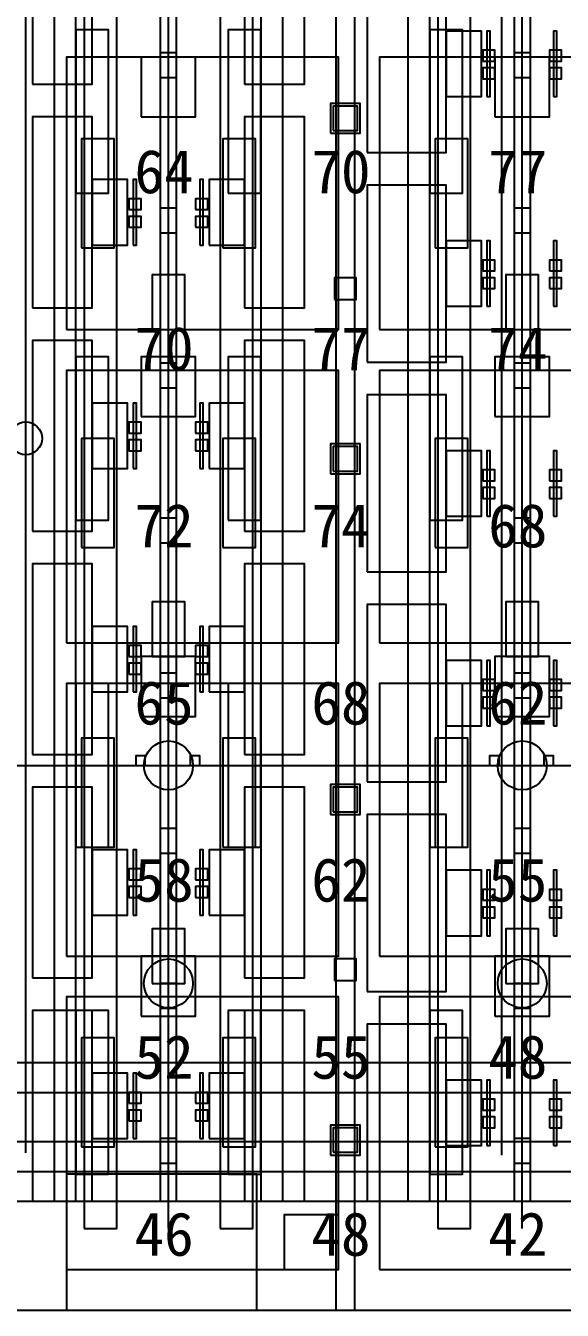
# Model space of a CAD drawing. Header units: metres. Extents: x -1640 to 1560, y -268 to 2338.
# Drawn here: x -10.5 to 9.22, y 1569 to 1616.15 of the extents above; entities that cross this region are included whole.
import ezdxf

# ---------------------------------------------------------------- set-up
doc = ezdxf.new("R2010")
doc.units = ezdxf.units.M
for name, color, linetype in [('1F_EHS_GAS_DETECTOR', 6, 'Continuous'), ('1F_PUMP', 2, 'Continuous'), ('1F_SCR', 3, 'Continuous'), ('1F_STRUCT_COLUMN', 8, 'Continuous'), ('1F_ZONE', 3, 'Continuous'), ('2F_CSF_LATERAL_RACK_CONCEPT', 9, 'Continuous'), ('2F_EHS_GAS_DETECTOR', 6, 'Continuous'), ('2F_RFG', 5, 'Continuous'), ('2F_STRUCT_COLUMN', 8, 'Continuous'), ('2F_VMB', 6, 'Continuous'), ('2F_ZONE', 3, 'Continuous'), ('3F_CLEANROOM_OVERHEAD_PIPE_DUCT_CONCEPT', 9, 'Continuous'), ('3F_CVD', 3, 'Continuous'), ('3F_DIFF', 4, 'Continuous'), ('3F_EHS_EGRESS_DIST_M', 2, 'Continuous'), ('3F_FOUP', 5, 'Continuous'), ('3F_OHT', 9, 'Continuous'), ('3F_OHTV', 1, 'Continuous'), ('3F_STRUCT_COLUMN', 8, 'Continuous'), ('3F_TBAR', 6, 'Continuous'), ('3F_ZONE', 3, 'Continuous'), ('4F_FFU', 1, 'Continuous'), ('4F_STRUCT_PLENUM_TRUSS_CONCEPT', 9, 'Continuous'), ('4F_ZONE', 3, 'Continuous'), ('5F_EHS_GAS_DETECTOR', 6, 'Continuous'), ('5F_PUMP', 2, 'Continuous'), ('5F_SCR', 3, 'Continuous'), ('5F_STRUCT_COLUMN', 8, 'Continuous'), ('5F_ZONE', 3, 'Continuous'), ('6F_CSF_LATERAL_RACK_CONCEPT', 9, 'Continuous'), ('6F_EHS_GAS_DETECTOR', 6, 'Continuous'), ('6F_RFG', 5, 'Continuous'), ('6F_STRUCT_COLUMN', 8, 'Continuous'), ('6F_VMB', 6, 'Continuous'), ('6F_ZONE', 3, 'Continuous'), ('7F_CLEANROOM_OVERHEAD_PIPE_DUCT_CONCEPT', 9, 'Continuous'), ('7F_CVD', 3, 'Continuous'), ('7F_DIFF', 4, 'Continuous'), ('7F_EHS_EGRESS_DIST_M', 2, 'Continuous'), ('7F_FOUP', 5, 'Continuous'), ('7F_OHT', 9, 'Continuous'), ('7F_OHTV', 1, 'Continuous'), ('7F_STRUCT_COLUMN', 8, 'Continuous'), ('7F_TBAR', 6, 'Continuous'), ('7F_ZONE', 3, 'Continuous'), ('8F_FFU', 1, 'Continuous'), ('8F_STRUCT_PLENUM_TRUSS_CONCEPT', 9, 'Continuous'), ('8F_ZONE', 3, 'Continuous'), ('EHS_GAS_SUPPLY', 3, 'Continuous'), ('EHS_PROCESS_EXHAUST', 1, 'Continuous'), ('EHS_TREATED_EXHAUST', 30, 'Continuous'), ('RF_RSC', 4, 'Continuous'), ('RF_STACK', 2, 'Continuous'), ('UTIL_ELEC.LV_CONCEPT', 2, 'Continuous'), ('UTIL_GAS.SPEC_CONCEPT', 3, 'Continuous'), ('UTIL_PCW.R_CONCEPT', 1, 'Continuous'), ('UTIL_PCW.R_RISER', 1, 'Continuous'), ('UTIL_UPW.R_CONCEPT', 2, 'Continuous'), ('UTIL_UPW.S_CONCEPT', 1, 'Continuous'), ('UTIL_WW.AA_CONCEPT', 3, 'Continuous'), ('UTIL_WW.F_CONCEPT', 2, 'Continuous'), ('UTIL_WW.ORG_CONCEPT', 4, 'Continuous')]:
    doc.layers.add(name, color=color, linetype=linetype)

msp = doc.modelspace()

# ---------------------------------------------------------------- linework, layer by layer
at = {"layer": '1F_EHS_GAS_DETECTOR'}
for centre in [(-5.25, 1581), (7.75, 1581)]:
    msp.add_circle(centre, 0.9, dxfattribs=at)
at = {"layer": '1F_PUMP'}
for points in [[(-8.45, 1608), (-7.25, 1608), (-7.25, 1612), (-8.45, 1612)], [(-3.25, 1608), (-2.05, 1608), (-2.05, 1612), (-3.25, 1612)], [(4.55, 1608), (5.75, 1608), (5.75, 1612), (4.55, 1612)], [(-8.45, 1597), (-7.25, 1597), (-7.25, 1601), (-8.45, 1601)], [(-3.25, 1597), (-2.05, 1597), (-2.05, 1601), (-3.25, 1601)], [(4.55, 1597), (5.75, 1597), (5.75, 1601), (4.55, 1601)], [(-8.45, 1586), (-7.25, 1586), (-7.25, 1590), (-8.45, 1590)], [(-3.25, 1586), (-2.05, 1586), (-2.05, 1590), (-3.25, 1590)], [(4.55, 1586), (5.75, 1586), (5.75, 1590), (4.55, 1590)], [(-8.45, 1575), (-7.25, 1575), (-7.25, 1579), (-8.45, 1579)], [(-3.25, 1575), (-2.05, 1575), (-2.05, 1579), (-3.25, 1579)], [(4.55, 1575), (5.75, 1575), (5.75, 1579), (4.55, 1579)]]:
    msp.add_lwpolyline(points, close=True, dxfattribs=at)
at = {"layer": '1F_SCR'}
for points in [[(-6.25, 1612.8), (-4.25, 1612.8), (-4.25, 1615), (-6.25, 1615)], [(6.75, 1612.8), (8.75, 1612.8), (8.75, 1615), (6.75, 1615)], [(-6.25, 1601.8), (-4.25, 1601.8), (-4.25, 1604), (-6.25, 1604)], [(6.75, 1601.8), (8.75, 1601.8), (8.75, 1604), (6.75, 1604)], [(-6.25, 1590.8), (-4.25, 1590.8), (-4.25, 1593), (-6.25, 1593)], [(6.75, 1590.8), (8.75, 1590.8), (8.75, 1593), (6.75, 1593)], [(-6.25, 1579.8), (-4.25, 1579.8), (-4.25, 1582), (-6.25, 1582)], [(6.75, 1579.8), (8.75, 1579.8), (8.75, 1582), (6.75, 1582)]]:
    msp.add_lwpolyline(points, close=True, dxfattribs=at)
at = {"layer": '1F_STRUCT_COLUMN'}
for points in [[(0.7, 1612.2), (1.8, 1612.2), (1.8, 1613.3), (0.7, 1613.3)], [(0.7, 1599.7), (1.8, 1599.7), (1.8, 1600.8), (0.7, 1600.8)], [(0.7, 1587.2), (1.8, 1587.2), (1.8, 1588.3), (0.7, 1588.3)], [(0.7, 1574.7), (1.8, 1574.7), (1.8, 1575.8), (0.7, 1575.8)]]:
    msp.add_lwpolyline(points, close=True, dxfattribs=at)
at = {"layer": '1F_ZONE'}
msp.add_lwpolyline([(-33.5, 1569), (192, 1569), (192, 1723), (-33.5, 1723)], close=True, dxfattribs=at)
at = {"layer": '2F_CSF_LATERAL_RACK_CONCEPT'}
for points in [[(-9.45, 1573), (-8.65, 1573), (-8.65, 1719), (-9.45, 1719)], [(-1.85, 1573), (-1.05, 1573), (-1.05, 1719), (-1.85, 1719)], [(3.55, 1573), (4.35, 1573), (4.35, 1719), (3.55, 1719)]]:
    msp.add_lwpolyline(points, close=True, dxfattribs=at)
at = {"layer": '2F_EHS_GAS_DETECTOR'}
for centre in [(-5.25, 1589), (7.75, 1589)]:
    msp.add_circle(centre, 0.9, dxfattribs=at)
at = {"layer": '2F_RFG'}
for points in [[(-8.65, 1610), (-7.45, 1610), (-7.45, 1616), (-8.65, 1616)], [(-3.05, 1610), (-1.85, 1610), (-1.85, 1616), (-3.05, 1616)], [(4.35, 1610), (5.55, 1610), (5.55, 1616), (4.35, 1616)], [(-8.65, 1598), (-7.45, 1598), (-7.45, 1604), (-8.65, 1604)], [(-3.05, 1598), (-1.85, 1598), (-1.85, 1604), (-3.05, 1604)], [(4.35, 1598), (5.55, 1598), (5.55, 1604), (4.35, 1604)], [(-8.65, 1586), (-7.45, 1586), (-7.45, 1592), (-8.65, 1592)], [(-3.05, 1586), (-1.85, 1586), (-1.85, 1592), (-3.05, 1592)], [(4.35, 1586), (5.55, 1586), (5.55, 1592), (4.35, 1592)], [(-8.65, 1574), (-7.45, 1574), (-7.45, 1580), (-8.65, 1580)], [(-3.05, 1574), (-1.85, 1574), (-1.85, 1580), (-3.05, 1580)], [(4.35, 1574), (5.55, 1574), (5.55, 1580), (4.35, 1580)]]:
    msp.add_lwpolyline(points, close=True, dxfattribs=at)
at = {"layer": '2F_STRUCT_COLUMN'}
for points in [[(0.8, 1612.3), (1.7, 1612.3), (1.7, 1613.2), (0.8, 1613.2)], [(0.8, 1599.8), (1.7, 1599.8), (1.7, 1600.7), (0.8, 1600.7)], [(0.8, 1587.3), (1.7, 1587.3), (1.7, 1588.2), (0.8, 1588.2)], [(0.8, 1574.8), (1.7, 1574.8), (1.7, 1575.7), (0.8, 1575.7)]]:
    msp.add_lwpolyline(points, close=True, dxfattribs=at)
at = {"layer": '2F_VMB'}
for points in [[(-5.85, 1605), (-4.65, 1605), (-4.65, 1607), (-5.85, 1607)], [(7.15, 1605), (8.35, 1605), (8.35, 1607), (7.15, 1607)], [(-5.85, 1593), (-4.65, 1593), (-4.65, 1595), (-5.85, 1595)], [(7.15, 1593), (8.35, 1593), (8.35, 1595), (7.15, 1595)], [(-5.85, 1581), (-4.65, 1581), (-4.65, 1583), (-5.85, 1583)], [(7.15, 1581), (8.35, 1581), (8.35, 1583), (7.15, 1583)]]:
    msp.add_lwpolyline(points, close=True, dxfattribs=at)
at = {"layer": '2F_ZONE'}
msp.add_lwpolyline([(-33.5, 1569), (192, 1569), (192, 1723), (-33.5, 1723)], close=True, dxfattribs=at)
at = {"layer": '3F_CLEANROOM_OVERHEAD_PIPE_DUCT_CONCEPT'}
for points in [[(-8.35, 1572), (-7.15, 1572), (-7.15, 1720), (-8.35, 1720)], [(-3.35, 1572), (-2.15, 1572), (-2.15, 1720), (-3.35, 1720)], [(4.65, 1572), (5.85, 1572), (5.85, 1720), (4.65, 1720)]]:
    msp.add_lwpolyline(points, close=True, dxfattribs=at)
at = {"layer": '3F_CVD'}
for points in [[(2.05, 1611.5), (4.95, 1611.5), (4.95, 1618), (2.05, 1618)], [(4.95, 1613.55), (6.25, 1613.55), (6.25, 1615.95), (4.95, 1615.95)], [(2.05, 1603.8), (4.95, 1603.8), (4.95, 1610.3), (2.05, 1610.3)], [(4.95, 1605.85), (6.25, 1605.85), (6.25, 1608.25), (4.95, 1608.25)], [(2.05, 1596.1), (4.95, 1596.1), (4.95, 1602.6), (2.05, 1602.6)], [(4.95, 1598.15), (6.25, 1598.15), (6.25, 1600.55), (4.95, 1600.55)], [(2.05, 1588.4), (4.95, 1588.4), (4.95, 1594.9), (2.05, 1594.9)], [(4.95, 1590.45), (6.25, 1590.45), (6.25, 1592.85), (4.95, 1592.85)], [(2.05, 1580.7), (4.95, 1580.7), (4.95, 1587.2), (2.05, 1587.2)], [(4.95, 1582.75), (6.25, 1582.75), (6.25, 1585.15), (4.95, 1585.15)], [(2.05, 1573), (4.95, 1573), (4.95, 1579.5), (2.05, 1579.5)], [(4.95, 1575.05), (6.25, 1575.05), (6.25, 1577.45), (4.95, 1577.45)]]:
    msp.add_lwpolyline(points, close=True, dxfattribs=at)
at = {"layer": '3F_DIFF'}
for points in [[(-10.25, 1614), (-8.05, 1614), (-8.05, 1621), (-10.25, 1621)], [(-2.45, 1614), (-0.25, 1614), (-0.25, 1621), (-2.45, 1621)], [(-10.25, 1605.8), (-8.05, 1605.8), (-8.05, 1612.8), (-10.25, 1612.8)], [(-2.45, 1605.8), (-0.25, 1605.8), (-0.25, 1612.8), (-2.45, 1612.8)], [(-8.05, 1608.1), (-6.75, 1608.1), (-6.75, 1610.5), (-8.05, 1610.5)], [(-3.75, 1608.1), (-2.45, 1608.1), (-2.45, 1610.5), (-3.75, 1610.5)], [(-10.25, 1597.6), (-8.05, 1597.6), (-8.05, 1604.6), (-10.25, 1604.6)], [(-2.45, 1597.6), (-0.25, 1597.6), (-0.25, 1604.6), (-2.45, 1604.6)], [(-8.05, 1599.9), (-6.75, 1599.9), (-6.75, 1602.3), (-8.05, 1602.3)], [(-3.75, 1599.9), (-2.45, 1599.9), (-2.45, 1602.3), (-3.75, 1602.3)], [(-10.25, 1589.4), (-8.05, 1589.4), (-8.05, 1596.4), (-10.25, 1596.4)], [(-2.45, 1589.4), (-0.25, 1589.4), (-0.25, 1596.4), (-2.45, 1596.4)], [(-8.05, 1591.7), (-6.75, 1591.7), (-6.75, 1594.1), (-8.05, 1594.1)], [(-3.75, 1591.7), (-2.45, 1591.7), (-2.45, 1594.1), (-3.75, 1594.1)], [(-10.25, 1581.2), (-8.05, 1581.2), (-8.05, 1588.2), (-10.25, 1588.2)], [(-2.45, 1581.2), (-0.25, 1581.2), (-0.25, 1588.2), (-2.45, 1588.2)], [(-8.05, 1583.5), (-6.75, 1583.5), (-6.75, 1585.9), (-8.05, 1585.9)], [(-3.75, 1583.5), (-2.45, 1583.5), (-2.45, 1585.9), (-3.75, 1585.9)], [(-10.25, 1573), (-8.05, 1573), (-8.05, 1580), (-10.25, 1580)], [(-2.45, 1573), (-0.25, 1573), (-0.25, 1580), (-2.45, 1580)], [(-8.05, 1575.3), (-6.75, 1575.3), (-6.75, 1577.7), (-8.05, 1577.7)], [(-3.75, 1575.3), (-2.45, 1575.3), (-2.45, 1577.7), (-3.75, 1577.7)]]:
    msp.add_lwpolyline(points, close=True, dxfattribs=at)
at = {"layer": '3F_FOUP'}
for points in [[(6.3, 1614.85), (6.75, 1614.85), (6.75, 1615.25), (6.3, 1615.25)], [(8.75, 1614.85), (9.2, 1614.85), (9.2, 1615.25), (8.75, 1615.25)], [(6.3, 1614.2), (6.75, 1614.2), (6.75, 1614.6), (6.3, 1614.6)], [(8.75, 1614.2), (9.2, 1614.2), (9.2, 1614.6), (8.75, 1614.6)], [(-6.7, 1609.4), (-6.25, 1609.4), (-6.25, 1609.8), (-6.7, 1609.8)], [(-4.25, 1609.4), (-3.8, 1609.4), (-3.8, 1609.8), (-4.25, 1609.8)], [(-6.7, 1608.75), (-6.25, 1608.75), (-6.25, 1609.15), (-6.7, 1609.15)], [(-4.25, 1608.75), (-3.8, 1608.75), (-3.8, 1609.15), (-4.25, 1609.15)], [(6.3, 1607.15), (6.75, 1607.15), (6.75, 1607.55), (6.3, 1607.55)], [(8.75, 1607.15), (9.2, 1607.15), (9.2, 1607.55), (8.75, 1607.55)], [(6.3, 1606.5), (6.75, 1606.5), (6.75, 1606.9), (6.3, 1606.9)], [(8.75, 1606.5), (9.2, 1606.5), (9.2, 1606.9), (8.75, 1606.9)], [(-6.7, 1601.2), (-6.25, 1601.2), (-6.25, 1601.6), (-6.7, 1601.6)], [(-4.25, 1601.2), (-3.8, 1601.2), (-3.8, 1601.6), (-4.25, 1601.6)], [(-6.7, 1600.55), (-6.25, 1600.55), (-6.25, 1600.95), (-6.7, 1600.95)], [(-4.25, 1600.55), (-3.8, 1600.55), (-3.8, 1600.95), (-4.25, 1600.95)], [(6.3, 1599.45), (6.75, 1599.45), (6.75, 1599.85), (6.3, 1599.85)], [(8.75, 1599.45), (9.2, 1599.45), (9.2, 1599.85), (8.75, 1599.85)], [(6.3, 1598.8), (6.75, 1598.8), (6.75, 1599.2), (6.3, 1599.2)], [(8.75, 1598.8), (9.2, 1598.8), (9.2, 1599.2), (8.75, 1599.2)], [(-6.7, 1593), (-6.25, 1593), (-6.25, 1593.4), (-6.7, 1593.4)], [(-4.25, 1593), (-3.8, 1593), (-3.8, 1593.4), (-4.25, 1593.4)], [(-6.7, 1592.35), (-6.25, 1592.35), (-6.25, 1592.75), (-6.7, 1592.75)], [(-4.25, 1592.35), (-3.8, 1592.35), (-3.8, 1592.75), (-4.25, 1592.75)], [(6.3, 1591.75), (6.75, 1591.75), (6.75, 1592.15), (6.3, 1592.15)], [(8.75, 1591.75), (9.2, 1591.75), (9.2, 1592.15), (8.75, 1592.15)], [(6.3, 1591.1), (6.75, 1591.1), (6.75, 1591.5), (6.3, 1591.5)], [(8.75, 1591.1), (9.2, 1591.1), (9.2, 1591.5), (8.75, 1591.5)], [(-6.7, 1584.8), (-6.25, 1584.8), (-6.25, 1585.2), (-6.7, 1585.2)], [(-4.25, 1584.8), (-3.8, 1584.8), (-3.8, 1585.2), (-4.25, 1585.2)], [(-6.7, 1584.15), (-6.25, 1584.15), (-6.25, 1584.55), (-6.7, 1584.55)], [(-4.25, 1584.15), (-3.8, 1584.15), (-3.8, 1584.55), (-4.25, 1584.55)], [(6.3, 1584.05), (6.75, 1584.05), (6.75, 1584.45), (6.3, 1584.45)], [(8.75, 1584.05), (9.2, 1584.05), (9.2, 1584.45), (8.75, 1584.45)], [(6.3, 1583.4), (6.75, 1583.4), (6.75, 1583.8), (6.3, 1583.8)], [(8.75, 1583.4), (9.2, 1583.4), (9.2, 1583.8), (8.75, 1583.8)], [(-6.7, 1576.6), (-6.25, 1576.6), (-6.25, 1577), (-6.7, 1577)], [(-4.25, 1576.6), (-3.8, 1576.6), (-3.8, 1577), (-4.25, 1577)], [(6.3, 1576.35), (6.75, 1576.35), (6.75, 1576.75), (6.3, 1576.75)], [(8.75, 1576.35), (9.2, 1576.35), (9.2, 1576.75), (8.75, 1576.75)], [(-6.7, 1575.95), (-6.25, 1575.95), (-6.25, 1576.35), (-6.7, 1576.35)], [(-4.25, 1575.95), (-3.8, 1575.95), (-3.8, 1576.35), (-4.25, 1576.35)], [(6.3, 1575.7), (6.75, 1575.7), (6.75, 1576.1), (6.3, 1576.1)], [(8.75, 1575.7), (9.2, 1575.7), (9.2, 1576.1), (8.75, 1576.1)]]:
    msp.add_lwpolyline(points, close=True, dxfattribs=at)
at = {"layer": '3F_OHT'}
for p, q in [((-5.25, 1572), (-5.25, 1642)), ((7.75, 1572), (7.75, 1642))]:
    msp.add_line(p, q, dxfattribs=at)
at = {"layer": '3F_OHTV'}
for points in [[(-5.55, 1614.25), (-4.95, 1614.25), (-4.95, 1615.15), (-5.55, 1615.15)], [(7.45, 1614.25), (8.05, 1614.25), (8.05, 1615.15), (7.45, 1615.15)], [(-5.55, 1608.55), (-4.95, 1608.55), (-4.95, 1609.45), (-5.55, 1609.45)], [(7.45, 1608.55), (8.05, 1608.55), (8.05, 1609.45), (7.45, 1609.45)], [(-5.55, 1602.86), (-4.95, 1602.86), (-4.95, 1603.76), (-5.55, 1603.76)], [(7.45, 1602.86), (8.05, 1602.86), (8.05, 1603.76), (7.45, 1603.76)], [(-5.55, 1597.17), (-4.95, 1597.17), (-4.95, 1598.07), (-5.55, 1598.07)], [(7.45, 1597.17), (8.05, 1597.17), (8.05, 1598.07), (7.45, 1598.07)], [(-5.55, 1591.48), (-4.95, 1591.48), (-4.95, 1592.38), (-5.55, 1592.38)], [(7.45, 1591.48), (8.05, 1591.48), (8.05, 1592.38), (7.45, 1592.38)], [(-5.55, 1585.78), (-4.95, 1585.78), (-4.95, 1586.68), (-5.55, 1586.68)], [(7.45, 1585.78), (8.05, 1585.78), (8.05, 1586.68), (7.45, 1586.68)], [(-5.55, 1580.09), (-4.95, 1580.09), (-4.95, 1580.99), (-5.55, 1580.99)], [(7.45, 1580.09), (8.05, 1580.09), (8.05, 1580.99), (7.45, 1580.99)], [(-5.55, 1574.4), (-4.95, 1574.4), (-4.95, 1575.3), (-5.55, 1575.3)], [(7.45, 1574.4), (8.05, 1574.4), (8.05, 1575.3), (7.45, 1575.3)]]:
    msp.add_lwpolyline(points, close=True, dxfattribs=at)
at = {"layer": '3F_STRUCT_COLUMN'}
for points in [[(0.85, 1606.1), (1.65, 1606.1), (1.65, 1606.9), (0.85, 1606.9)], [(0.85, 1581.1), (1.65, 1581.1), (1.65, 1581.9), (0.85, 1581.9)]]:
    msp.add_lwpolyline(points, close=True, dxfattribs=at)
at = {"layer": '3F_TBAR'}
for points in [[(6.45, 1613.55), (6.57, 1613.55), (6.57, 1615.95), (6.45, 1615.95)], [(8.9, 1613.55), (9.02, 1613.55), (9.02, 1615.95), (8.9, 1615.95)], [(-6.55, 1608.1), (-6.43, 1608.1), (-6.43, 1610.5), (-6.55, 1610.5)], [(-4.1, 1608.1), (-3.98, 1608.1), (-3.98, 1610.5), (-4.1, 1610.5)], [(6.45, 1605.85), (6.57, 1605.85), (6.57, 1608.25), (6.45, 1608.25)], [(8.9, 1605.85), (9.02, 1605.85), (9.02, 1608.25), (8.9, 1608.25)], [(-6.55, 1599.9), (-6.43, 1599.9), (-6.43, 1602.3), (-6.55, 1602.3)], [(-4.1, 1599.9), (-3.98, 1599.9), (-3.98, 1602.3), (-4.1, 1602.3)], [(6.45, 1598.15), (6.57, 1598.15), (6.57, 1600.55), (6.45, 1600.55)], [(8.9, 1598.15), (9.02, 1598.15), (9.02, 1600.55), (8.9, 1600.55)], [(-6.55, 1591.7), (-6.43, 1591.7), (-6.43, 1594.1), (-6.55, 1594.1)], [(-4.1, 1591.7), (-3.98, 1591.7), (-3.98, 1594.1), (-4.1, 1594.1)], [(6.45, 1590.45), (6.57, 1590.45), (6.57, 1592.85), (6.45, 1592.85)], [(8.9, 1590.45), (9.02, 1590.45), (9.02, 1592.85), (8.9, 1592.85)], [(-6.55, 1583.5), (-6.43, 1583.5), (-6.43, 1585.9), (-6.55, 1585.9)], [(-4.1, 1583.5), (-3.98, 1583.5), (-3.98, 1585.9), (-4.1, 1585.9)], [(6.45, 1582.75), (6.57, 1582.75), (6.57, 1585.15), (6.45, 1585.15)], [(8.9, 1582.75), (9.02, 1582.75), (9.02, 1585.15), (8.9, 1585.15)], [(-6.55, 1575.3), (-6.43, 1575.3), (-6.43, 1577.7), (-6.55, 1577.7)], [(-4.1, 1575.3), (-3.98, 1575.3), (-3.98, 1577.7), (-4.1, 1577.7)], [(6.45, 1575.05), (6.57, 1575.05), (6.57, 1577.45), (6.45, 1577.45)], [(8.9, 1575.05), (9.02, 1575.05), (9.02, 1577.45), (8.9, 1577.45)]]:
    msp.add_lwpolyline(points, close=True, dxfattribs=at)
at = {"layer": '3F_ZONE'}
msp.add_lwpolyline([(-33.5, 1569), (192, 1569), (192, 1723), (-33.5, 1723)], close=True, dxfattribs=at)
at = {"layer": '4F_FFU'}
for points in [[(-9, 1605), (1, 1605), (1, 1615), (-9, 1615)], [(2.5, 1605), (12.5, 1605), (12.5, 1615), (2.5, 1615)], [(-9, 1593.5), (1, 1593.5), (1, 1603.5), (-9, 1603.5)], [(2.5, 1593.5), (12.5, 1593.5), (12.5, 1603.5), (2.5, 1603.5)], [(-9, 1582), (1, 1582), (1, 1592), (-9, 1592)], [(2.5, 1582), (12.5, 1582), (12.5, 1592), (2.5, 1592)], [(-9, 1570.5), (1, 1570.5), (1, 1580.5), (-9, 1580.5)], [(2.5, 1570.5), (12.5, 1570.5), (12.5, 1580.5), (2.5, 1580.5)]]:
    msp.add_lwpolyline(points, close=True, dxfattribs=at)
at = {"layer": '4F_STRUCT_PLENUM_TRUSS_CONCEPT'}
msp.add_lwpolyline([(0.9, 1569), (1.6, 1569), (1.6, 1723), (0.9, 1723)], close=True, dxfattribs=at)
at = {"layer": '4F_ZONE'}
msp.add_lwpolyline([(-33.5, 1569), (192, 1569), (192, 1723), (-33.5, 1723)], close=True, dxfattribs=at)
at = {"layer": '5F_EHS_GAS_DETECTOR'}
for centre in [(-5.25, 1581), (7.75, 1581)]:
    msp.add_circle(centre, 0.9, dxfattribs=at)
at = {"layer": '5F_PUMP'}
for points in [[(-8.45, 1608), (-7.25, 1608), (-7.25, 1612), (-8.45, 1612)], [(-3.25, 1608), (-2.05, 1608), (-2.05, 1612), (-3.25, 1612)], [(4.55, 1608), (5.75, 1608), (5.75, 1612), (4.55, 1612)], [(-8.45, 1597), (-7.25, 1597), (-7.25, 1601), (-8.45, 1601)], [(-3.25, 1597), (-2.05, 1597), (-2.05, 1601), (-3.25, 1601)], [(4.55, 1597), (5.75, 1597), (5.75, 1601), (4.55, 1601)], [(-8.45, 1586), (-7.25, 1586), (-7.25, 1590), (-8.45, 1590)], [(-3.25, 1586), (-2.05, 1586), (-2.05, 1590), (-3.25, 1590)], [(4.55, 1586), (5.75, 1586), (5.75, 1590), (4.55, 1590)], [(-8.45, 1575), (-7.25, 1575), (-7.25, 1579), (-8.45, 1579)], [(-3.25, 1575), (-2.05, 1575), (-2.05, 1579), (-3.25, 1579)], [(4.55, 1575), (5.75, 1575), (5.75, 1579), (4.55, 1579)]]:
    msp.add_lwpolyline(points, close=True, dxfattribs=at)
at = {"layer": '5F_SCR'}
for points in [[(-6.25, 1612.8), (-4.25, 1612.8), (-4.25, 1615), (-6.25, 1615)], [(6.75, 1612.8), (8.75, 1612.8), (8.75, 1615), (6.75, 1615)], [(-6.25, 1601.8), (-4.25, 1601.8), (-4.25, 1604), (-6.25, 1604)], [(6.75, 1601.8), (8.75, 1601.8), (8.75, 1604), (6.75, 1604)], [(-6.25, 1590.8), (-4.25, 1590.8), (-4.25, 1593), (-6.25, 1593)], [(6.75, 1590.8), (8.75, 1590.8), (8.75, 1593), (6.75, 1593)], [(-6.25, 1579.8), (-4.25, 1579.8), (-4.25, 1582), (-6.25, 1582)], [(6.75, 1579.8), (8.75, 1579.8), (8.75, 1582), (6.75, 1582)]]:
    msp.add_lwpolyline(points, close=True, dxfattribs=at)
at = {"layer": '5F_STRUCT_COLUMN'}
for points in [[(0.7, 1612.2), (1.8, 1612.2), (1.8, 1613.3), (0.7, 1613.3)], [(0.7, 1599.7), (1.8, 1599.7), (1.8, 1600.8), (0.7, 1600.8)], [(0.7, 1587.2), (1.8, 1587.2), (1.8, 1588.3), (0.7, 1588.3)], [(0.7, 1574.7), (1.8, 1574.7), (1.8, 1575.8), (0.7, 1575.8)]]:
    msp.add_lwpolyline(points, close=True, dxfattribs=at)
at = {"layer": '5F_ZONE'}
msp.add_lwpolyline([(-33.5, 1569), (192, 1569), (192, 1723), (-33.5, 1723)], close=True, dxfattribs=at)
at = {"layer": '6F_CSF_LATERAL_RACK_CONCEPT'}
for points in [[(-9.45, 1573), (-8.65, 1573), (-8.65, 1719), (-9.45, 1719)], [(-1.85, 1573), (-1.05, 1573), (-1.05, 1719), (-1.85, 1719)], [(3.55, 1573), (4.35, 1573), (4.35, 1719), (3.55, 1719)]]:
    msp.add_lwpolyline(points, close=True, dxfattribs=at)
at = {"layer": '6F_EHS_GAS_DETECTOR'}
for centre in [(-5.25, 1589), (7.75, 1589)]:
    msp.add_circle(centre, 0.9, dxfattribs=at)
at = {"layer": '6F_RFG'}
for points in [[(-8.65, 1610), (-7.45, 1610), (-7.45, 1616), (-8.65, 1616)], [(-3.05, 1610), (-1.85, 1610), (-1.85, 1616), (-3.05, 1616)], [(4.35, 1610), (5.55, 1610), (5.55, 1616), (4.35, 1616)], [(-8.65, 1598), (-7.45, 1598), (-7.45, 1604), (-8.65, 1604)], [(-3.05, 1598), (-1.85, 1598), (-1.85, 1604), (-3.05, 1604)], [(4.35, 1598), (5.55, 1598), (5.55, 1604), (4.35, 1604)], [(-8.65, 1586), (-7.45, 1586), (-7.45, 1592), (-8.65, 1592)], [(-3.05, 1586), (-1.85, 1586), (-1.85, 1592), (-3.05, 1592)], [(4.35, 1586), (5.55, 1586), (5.55, 1592), (4.35, 1592)], [(-8.65, 1574), (-7.45, 1574), (-7.45, 1580), (-8.65, 1580)], [(-3.05, 1574), (-1.85, 1574), (-1.85, 1580), (-3.05, 1580)], [(4.35, 1574), (5.55, 1574), (5.55, 1580), (4.35, 1580)]]:
    msp.add_lwpolyline(points, close=True, dxfattribs=at)
at = {"layer": '6F_STRUCT_COLUMN'}
for points in [[(0.8, 1612.3), (1.7, 1612.3), (1.7, 1613.2), (0.8, 1613.2)], [(0.8, 1599.8), (1.7, 1599.8), (1.7, 1600.7), (0.8, 1600.7)], [(0.8, 1587.3), (1.7, 1587.3), (1.7, 1588.2), (0.8, 1588.2)], [(0.8, 1574.8), (1.7, 1574.8), (1.7, 1575.7), (0.8, 1575.7)]]:
    msp.add_lwpolyline(points, close=True, dxfattribs=at)
at = {"layer": '6F_VMB'}
for points in [[(-5.85, 1605), (-4.65, 1605), (-4.65, 1607), (-5.85, 1607)], [(7.15, 1605), (8.35, 1605), (8.35, 1607), (7.15, 1607)], [(-5.85, 1593), (-4.65, 1593), (-4.65, 1595), (-5.85, 1595)], [(7.15, 1593), (8.35, 1593), (8.35, 1595), (7.15, 1595)], [(-5.85, 1581), (-4.65, 1581), (-4.65, 1583), (-5.85, 1583)], [(7.15, 1581), (8.35, 1581), (8.35, 1583), (7.15, 1583)]]:
    msp.add_lwpolyline(points, close=True, dxfattribs=at)
at = {"layer": '6F_ZONE'}
msp.add_lwpolyline([(-33.5, 1569), (192, 1569), (192, 1723), (-33.5, 1723)], close=True, dxfattribs=at)
at = {"layer": '7F_CLEANROOM_OVERHEAD_PIPE_DUCT_CONCEPT'}
for points in [[(-8.35, 1572), (-7.15, 1572), (-7.15, 1720), (-8.35, 1720)], [(-3.35, 1572), (-2.15, 1572), (-2.15, 1720), (-3.35, 1720)], [(4.65, 1572), (5.85, 1572), (5.85, 1720), (4.65, 1720)]]:
    msp.add_lwpolyline(points, close=True, dxfattribs=at)
at = {"layer": '7F_CVD'}
for points in [[(2.05, 1611.5), (4.95, 1611.5), (4.95, 1618), (2.05, 1618)], [(4.95, 1613.55), (6.25, 1613.55), (6.25, 1615.95), (4.95, 1615.95)], [(2.05, 1603.8), (4.95, 1603.8), (4.95, 1610.3), (2.05, 1610.3)], [(4.95, 1605.85), (6.25, 1605.85), (6.25, 1608.25), (4.95, 1608.25)], [(2.05, 1596.1), (4.95, 1596.1), (4.95, 1602.6), (2.05, 1602.6)], [(4.95, 1598.15), (6.25, 1598.15), (6.25, 1600.55), (4.95, 1600.55)], [(2.05, 1588.4), (4.95, 1588.4), (4.95, 1594.9), (2.05, 1594.9)], [(4.95, 1590.45), (6.25, 1590.45), (6.25, 1592.85), (4.95, 1592.85)], [(2.05, 1580.7), (4.95, 1580.7), (4.95, 1587.2), (2.05, 1587.2)], [(4.95, 1582.75), (6.25, 1582.75), (6.25, 1585.15), (4.95, 1585.15)], [(2.05, 1573), (4.95, 1573), (4.95, 1579.5), (2.05, 1579.5)], [(4.95, 1575.05), (6.25, 1575.05), (6.25, 1577.45), (4.95, 1577.45)]]:
    msp.add_lwpolyline(points, close=True, dxfattribs=at)
at = {"layer": '7F_DIFF'}
for points in [[(-10.25, 1614), (-8.05, 1614), (-8.05, 1621), (-10.25, 1621)], [(-2.45, 1614), (-0.25, 1614), (-0.25, 1621), (-2.45, 1621)], [(-10.25, 1605.8), (-8.05, 1605.8), (-8.05, 1612.8), (-10.25, 1612.8)], [(-2.45, 1605.8), (-0.25, 1605.8), (-0.25, 1612.8), (-2.45, 1612.8)], [(-8.05, 1608.1), (-6.75, 1608.1), (-6.75, 1610.5), (-8.05, 1610.5)], [(-3.75, 1608.1), (-2.45, 1608.1), (-2.45, 1610.5), (-3.75, 1610.5)], [(-10.25, 1597.6), (-8.05, 1597.6), (-8.05, 1604.6), (-10.25, 1604.6)], [(-2.45, 1597.6), (-0.25, 1597.6), (-0.25, 1604.6), (-2.45, 1604.6)], [(-8.05, 1599.9), (-6.75, 1599.9), (-6.75, 1602.3), (-8.05, 1602.3)], [(-3.75, 1599.9), (-2.45, 1599.9), (-2.45, 1602.3), (-3.75, 1602.3)], [(-10.25, 1589.4), (-8.05, 1589.4), (-8.05, 1596.4), (-10.25, 1596.4)], [(-2.45, 1589.4), (-0.25, 1589.4), (-0.25, 1596.4), (-2.45, 1596.4)], [(-8.05, 1591.7), (-6.75, 1591.7), (-6.75, 1594.1), (-8.05, 1594.1)], [(-3.75, 1591.7), (-2.45, 1591.7), (-2.45, 1594.1), (-3.75, 1594.1)], [(-10.25, 1581.2), (-8.05, 1581.2), (-8.05, 1588.2), (-10.25, 1588.2)], [(-2.45, 1581.2), (-0.25, 1581.2), (-0.25, 1588.2), (-2.45, 1588.2)], [(-8.05, 1583.5), (-6.75, 1583.5), (-6.75, 1585.9), (-8.05, 1585.9)], [(-3.75, 1583.5), (-2.45, 1583.5), (-2.45, 1585.9), (-3.75, 1585.9)], [(-10.25, 1573), (-8.05, 1573), (-8.05, 1580), (-10.25, 1580)], [(-2.45, 1573), (-0.25, 1573), (-0.25, 1580), (-2.45, 1580)], [(-8.05, 1575.3), (-6.75, 1575.3), (-6.75, 1577.7), (-8.05, 1577.7)], [(-3.75, 1575.3), (-2.45, 1575.3), (-2.45, 1577.7), (-3.75, 1577.7)]]:
    msp.add_lwpolyline(points, close=True, dxfattribs=at)
at = {"layer": '7F_FOUP'}
for points in [[(6.3, 1614.85), (6.75, 1614.85), (6.75, 1615.25), (6.3, 1615.25)], [(8.75, 1614.85), (9.2, 1614.85), (9.2, 1615.25), (8.75, 1615.25)], [(6.3, 1614.2), (6.75, 1614.2), (6.75, 1614.6), (6.3, 1614.6)], [(8.75, 1614.2), (9.2, 1614.2), (9.2, 1614.6), (8.75, 1614.6)], [(-6.7, 1609.4), (-6.25, 1609.4), (-6.25, 1609.8), (-6.7, 1609.8)], [(-4.25, 1609.4), (-3.8, 1609.4), (-3.8, 1609.8), (-4.25, 1609.8)], [(-6.7, 1608.75), (-6.25, 1608.75), (-6.25, 1609.15), (-6.7, 1609.15)], [(-4.25, 1608.75), (-3.8, 1608.75), (-3.8, 1609.15), (-4.25, 1609.15)], [(6.3, 1607.15), (6.75, 1607.15), (6.75, 1607.55), (6.3, 1607.55)], [(8.75, 1607.15), (9.2, 1607.15), (9.2, 1607.55), (8.75, 1607.55)], [(6.3, 1606.5), (6.75, 1606.5), (6.75, 1606.9), (6.3, 1606.9)], [(8.75, 1606.5), (9.2, 1606.5), (9.2, 1606.9), (8.75, 1606.9)], [(-6.7, 1601.2), (-6.25, 1601.2), (-6.25, 1601.6), (-6.7, 1601.6)], [(-4.25, 1601.2), (-3.8, 1601.2), (-3.8, 1601.6), (-4.25, 1601.6)], [(-6.7, 1600.55), (-6.25, 1600.55), (-6.25, 1600.95), (-6.7, 1600.95)], [(-4.25, 1600.55), (-3.8, 1600.55), (-3.8, 1600.95), (-4.25, 1600.95)], [(6.3, 1599.45), (6.75, 1599.45), (6.75, 1599.85), (6.3, 1599.85)], [(8.75, 1599.45), (9.2, 1599.45), (9.2, 1599.85), (8.75, 1599.85)], [(6.3, 1598.8), (6.75, 1598.8), (6.75, 1599.2), (6.3, 1599.2)], [(8.75, 1598.8), (9.2, 1598.8), (9.2, 1599.2), (8.75, 1599.2)], [(-6.7, 1593), (-6.25, 1593), (-6.25, 1593.4), (-6.7, 1593.4)], [(-4.25, 1593), (-3.8, 1593), (-3.8, 1593.4), (-4.25, 1593.4)], [(-6.7, 1592.35), (-6.25, 1592.35), (-6.25, 1592.75), (-6.7, 1592.75)], [(-4.25, 1592.35), (-3.8, 1592.35), (-3.8, 1592.75), (-4.25, 1592.75)], [(6.3, 1591.75), (6.75, 1591.75), (6.75, 1592.15), (6.3, 1592.15)], [(8.75, 1591.75), (9.2, 1591.75), (9.2, 1592.15), (8.75, 1592.15)], [(6.3, 1591.1), (6.75, 1591.1), (6.75, 1591.5), (6.3, 1591.5)], [(8.75, 1591.1), (9.2, 1591.1), (9.2, 1591.5), (8.75, 1591.5)], [(-6.7, 1584.8), (-6.25, 1584.8), (-6.25, 1585.2), (-6.7, 1585.2)], [(-4.25, 1584.8), (-3.8, 1584.8), (-3.8, 1585.2), (-4.25, 1585.2)], [(-6.7, 1584.15), (-6.25, 1584.15), (-6.25, 1584.55), (-6.7, 1584.55)], [(-4.25, 1584.15), (-3.8, 1584.15), (-3.8, 1584.55), (-4.25, 1584.55)], [(6.3, 1584.05), (6.75, 1584.05), (6.75, 1584.45), (6.3, 1584.45)], [(8.75, 1584.05), (9.2, 1584.05), (9.2, 1584.45), (8.75, 1584.45)], [(6.3, 1583.4), (6.75, 1583.4), (6.75, 1583.8), (6.3, 1583.8)], [(8.75, 1583.4), (9.2, 1583.4), (9.2, 1583.8), (8.75, 1583.8)], [(-6.7, 1576.6), (-6.25, 1576.6), (-6.25, 1577), (-6.7, 1577)], [(-4.25, 1576.6), (-3.8, 1576.6), (-3.8, 1577), (-4.25, 1577)], [(6.3, 1576.35), (6.75, 1576.35), (6.75, 1576.75), (6.3, 1576.75)], [(8.75, 1576.35), (9.2, 1576.35), (9.2, 1576.75), (8.75, 1576.75)], [(-6.7, 1575.95), (-6.25, 1575.95), (-6.25, 1576.35), (-6.7, 1576.35)], [(-4.25, 1575.95), (-3.8, 1575.95), (-3.8, 1576.35), (-4.25, 1576.35)], [(6.3, 1575.7), (6.75, 1575.7), (6.75, 1576.1), (6.3, 1576.1)], [(8.75, 1575.7), (9.2, 1575.7), (9.2, 1576.1), (8.75, 1576.1)]]:
    msp.add_lwpolyline(points, close=True, dxfattribs=at)
at = {"layer": '7F_OHT'}
for p, q in [((-5.25, 1572), (-5.25, 1642)), ((7.75, 1572), (7.75, 1642))]:
    msp.add_line(p, q, dxfattribs=at)
at = {"layer": '7F_OHTV'}
for points in [[(-5.55, 1614.25), (-4.95, 1614.25), (-4.95, 1615.15), (-5.55, 1615.15)], [(7.45, 1614.25), (8.05, 1614.25), (8.05, 1615.15), (7.45, 1615.15)], [(-5.55, 1608.55), (-4.95, 1608.55), (-4.95, 1609.45), (-5.55, 1609.45)], [(7.45, 1608.55), (8.05, 1608.55), (8.05, 1609.45), (7.45, 1609.45)], [(-5.55, 1602.86), (-4.95, 1602.86), (-4.95, 1603.76), (-5.55, 1603.76)], [(7.45, 1602.86), (8.05, 1602.86), (8.05, 1603.76), (7.45, 1603.76)], [(-5.55, 1597.17), (-4.95, 1597.17), (-4.95, 1598.07), (-5.55, 1598.07)], [(7.45, 1597.17), (8.05, 1597.17), (8.05, 1598.07), (7.45, 1598.07)], [(-5.55, 1591.48), (-4.95, 1591.48), (-4.95, 1592.38), (-5.55, 1592.38)], [(7.45, 1591.48), (8.05, 1591.48), (8.05, 1592.38), (7.45, 1592.38)], [(-5.55, 1585.78), (-4.95, 1585.78), (-4.95, 1586.68), (-5.55, 1586.68)], [(7.45, 1585.78), (8.05, 1585.78), (8.05, 1586.68), (7.45, 1586.68)], [(-5.55, 1580.09), (-4.95, 1580.09), (-4.95, 1580.99), (-5.55, 1580.99)], [(7.45, 1580.09), (8.05, 1580.09), (8.05, 1580.99), (7.45, 1580.99)], [(-5.55, 1574.4), (-4.95, 1574.4), (-4.95, 1575.3), (-5.55, 1575.3)], [(7.45, 1574.4), (8.05, 1574.4), (8.05, 1575.3), (7.45, 1575.3)]]:
    msp.add_lwpolyline(points, close=True, dxfattribs=at)
at = {"layer": '7F_STRUCT_COLUMN'}
for points in [[(0.85, 1606.1), (1.65, 1606.1), (1.65, 1606.9), (0.85, 1606.9)], [(0.85, 1581.1), (1.65, 1581.1), (1.65, 1581.9), (0.85, 1581.9)]]:
    msp.add_lwpolyline(points, close=True, dxfattribs=at)
at = {"layer": '7F_TBAR'}
for points in [[(6.45, 1613.55), (6.57, 1613.55), (6.57, 1615.95), (6.45, 1615.95)], [(8.9, 1613.55), (9.02, 1613.55), (9.02, 1615.95), (8.9, 1615.95)], [(-6.55, 1608.1), (-6.43, 1608.1), (-6.43, 1610.5), (-6.55, 1610.5)], [(-4.1, 1608.1), (-3.98, 1608.1), (-3.98, 1610.5), (-4.1, 1610.5)], [(6.45, 1605.85), (6.57, 1605.85), (6.57, 1608.25), (6.45, 1608.25)], [(8.9, 1605.85), (9.02, 1605.85), (9.02, 1608.25), (8.9, 1608.25)], [(-6.55, 1599.9), (-6.43, 1599.9), (-6.43, 1602.3), (-6.55, 1602.3)], [(-4.1, 1599.9), (-3.98, 1599.9), (-3.98, 1602.3), (-4.1, 1602.3)], [(6.45, 1598.15), (6.57, 1598.15), (6.57, 1600.55), (6.45, 1600.55)], [(8.9, 1598.15), (9.02, 1598.15), (9.02, 1600.55), (8.9, 1600.55)], [(-6.55, 1591.7), (-6.43, 1591.7), (-6.43, 1594.1), (-6.55, 1594.1)], [(-4.1, 1591.7), (-3.98, 1591.7), (-3.98, 1594.1), (-4.1, 1594.1)], [(6.45, 1590.45), (6.57, 1590.45), (6.57, 1592.85), (6.45, 1592.85)], [(8.9, 1590.45), (9.02, 1590.45), (9.02, 1592.85), (8.9, 1592.85)], [(-6.55, 1583.5), (-6.43, 1583.5), (-6.43, 1585.9), (-6.55, 1585.9)], [(-4.1, 1583.5), (-3.98, 1583.5), (-3.98, 1585.9), (-4.1, 1585.9)], [(6.45, 1582.75), (6.57, 1582.75), (6.57, 1585.15), (6.45, 1585.15)], [(8.9, 1582.75), (9.02, 1582.75), (9.02, 1585.15), (8.9, 1585.15)], [(-6.55, 1575.3), (-6.43, 1575.3), (-6.43, 1577.7), (-6.55, 1577.7)], [(-4.1, 1575.3), (-3.98, 1575.3), (-3.98, 1577.7), (-4.1, 1577.7)], [(6.45, 1575.05), (6.57, 1575.05), (6.57, 1577.45), (6.45, 1577.45)], [(8.9, 1575.05), (9.02, 1575.05), (9.02, 1577.45), (8.9, 1577.45)]]:
    msp.add_lwpolyline(points, close=True, dxfattribs=at)
at = {"layer": '7F_ZONE'}
msp.add_lwpolyline([(-33.5, 1569), (192, 1569), (192, 1723), (-33.5, 1723)], close=True, dxfattribs=at)
at = {"layer": '8F_FFU'}
for points in [[(-9, 1605), (1, 1605), (1, 1615), (-9, 1615)], [(2.5, 1605), (12.5, 1605), (12.5, 1615), (2.5, 1615)], [(-9, 1593.5), (1, 1593.5), (1, 1603.5), (-9, 1603.5)], [(2.5, 1593.5), (12.5, 1593.5), (12.5, 1603.5), (2.5, 1603.5)], [(-9, 1582), (1, 1582), (1, 1592), (-9, 1592)], [(2.5, 1582), (12.5, 1582), (12.5, 1592), (2.5, 1592)], [(-9, 1570.5), (1, 1570.5), (1, 1580.5), (-9, 1580.5)], [(2.5, 1570.5), (12.5, 1570.5), (12.5, 1580.5), (2.5, 1580.5)]]:
    msp.add_lwpolyline(points, close=True, dxfattribs=at)
at = {"layer": '8F_STRUCT_PLENUM_TRUSS_CONCEPT'}
msp.add_lwpolyline([(0.9, 1569), (1.6, 1569), (1.6, 1723), (0.9, 1723)], close=True, dxfattribs=at)
at = {"layer": '8F_ZONE'}
msp.add_lwpolyline([(-33.5, 1569), (192, 1569), (192, 1723), (-33.5, 1723)], close=True, dxfattribs=at)
at = {"layer": 'EHS_GAS_SUPPLY'}
for points in [[(-4.45, 1589), (-4.1, 1589), (-4.1, 1589.35), (-4.45, 1589.35)], [(-4.45, 1589), (-4.1, 1589), (-4.1, 1589.35), (-4.45, 1589.35)], [(8.55, 1589), (8.9, 1589), (8.9, 1589.35), (8.55, 1589.35)], [(8.55, 1589), (8.9, 1589), (8.9, 1589.35), (8.55, 1589.35)]]:
    msp.add_lwpolyline(points, close=True, dxfattribs=at)
at = {"layer": 'EHS_PROCESS_EXHAUST'}
for points in [[(-6.45, 1589), (-6.1, 1589), (-6.1, 1589.35), (-6.45, 1589.35)], [(-6.45, 1589), (-6.1, 1589), (-6.1, 1589.35), (-6.45, 1589.35)], [(6.55, 1589), (6.9, 1589), (6.9, 1589.35), (6.55, 1589.35)], [(6.55, 1589), (6.9, 1589), (6.9, 1589.35), (6.55, 1589.35)]]:
    msp.add_lwpolyline(points, close=True, dxfattribs=at)
at = {"layer": 'EHS_TREATED_EXHAUST'}
for points in [[(-5.55, 1573), (-4.95, 1573), (-4.95, 1731), (-5.55, 1731)], [(-5.55, 1573), (-4.95, 1573), (-4.95, 1731), (-5.55, 1731)], [(7.45, 1573), (8.05, 1573), (8.05, 1731), (7.45, 1731)], [(7.45, 1573), (8.05, 1573), (8.05, 1731), (7.45, 1731)]]:
    msp.add_lwpolyline(points, close=True, dxfattribs=at)
at = {"layer": 'RF_RSC'}
msp.add_lwpolyline([(-9, 1569), (-2, 1569), (-2, 1574), (-9, 1574)], close=True, dxfattribs=at)
at = {"layer": 'RF_STACK'}
msp.add_lwpolyline([(-1, 1570.5), (1, 1570.5), (1, 1572.5), (-1, 1572.5)], close=True, dxfattribs=at)
at = {"layer": 'UTIL_ELEC.LV_CONCEPT'}
msp.add_line((7, 1574.7), (7, 1731.3), dxfattribs=at)
msp.add_line((7, 1574.7), (7, 1731.3), dxfattribs=at)
at = {"layer": 'UTIL_GAS.SPEC_CONCEPT'}
msp.add_line((-277.3, 1589), (188.3, 1589), dxfattribs=at)
msp.add_line((-277.3, 1589), (188.3, 1589), dxfattribs=at)
at = {"layer": 'UTIL_PCW.R_CONCEPT'}
msp.add_line((-10.495, 1574.78), (-10.495, 1717.23), dxfattribs=at)
msp.add_line((-10.495, 1574.78), (-10.495, 1717.23), dxfattribs=at)
at = {"layer": 'UTIL_PCW.R_RISER'}
msp.add_circle((-10.495, 1601.005), 0.6, dxfattribs=at)
msp.add_circle((-10.495, 1601.005), 0.6, dxfattribs=at)
at = {"layer": 'UTIL_UPW.R_CONCEPT'}
msp.add_line((-279.3, 1578.1), (188.3, 1578.1), dxfattribs=at)
msp.add_line((-279.3, 1578.1), (188.3, 1578.1), dxfattribs=at)
at = {"layer": 'UTIL_UPW.S_CONCEPT'}
msp.add_line((-279.3, 1577), (188.3, 1577), dxfattribs=at)
msp.add_line((-279.3, 1577), (188.3, 1577), dxfattribs=at)
at = {"layer": 'UTIL_WW.AA_CONCEPT'}
msp.add_line((-279.3, 1574.1), (188.3, 1574.1), dxfattribs=at)
at = {"layer": 'UTIL_WW.F_CONCEPT'}
msp.add_line((-279.3, 1573), (188.3, 1573), dxfattribs=at)
at = {"layer": 'UTIL_WW.ORG_CONCEPT'}
msp.add_line((-279.3, 1575.2), (188.3, 1575.2), dxfattribs=at)

# ---------------------------------------------------------------- texts
at = {"layer": '3F_EHS_EGRESS_DIST_M'}
for s, p in [('64', (-6.5, 1610)), ('70', (0, 1610)), ('77', (6.5, 1610)), ('70', (-6.5, 1603.5)), ('77', (0, 1603.5)), ('74', (6.5, 1603.5)), ('72', (-6.5, 1597)), ('74', (0, 1597)), ('68', (6.5, 1597)), ('65', (-6.5, 1590.5)), ('68', (0, 1590.5)), ('62', (6.5, 1590.5)), ('58', (-6.5, 1584)), ('62', (0, 1584)), ('55', (6.5, 1584)), ('52', (-6.5, 1577.5)), ('55', (0, 1577.5)), ('48', (6.5, 1577.5)), ('46', (-6.5, 1571)), ('48', (0, 1571)), ('42', (6.5, 1571))]:
    msp.add_text(s, height=1.6, dxfattribs=at).set_placement(p)
at = {"layer": '7F_EHS_EGRESS_DIST_M'}
for s, p in [('64', (-6.5, 1610)), ('70', (0, 1610)), ('77', (6.5, 1610)), ('70', (-6.5, 1603.5)), ('77', (0, 1603.5)), ('74', (6.5, 1603.5)), ('72', (-6.5, 1597)), ('74', (0, 1597)), ('68', (6.5, 1597)), ('65', (-6.5, 1590.5)), ('68', (0, 1590.5)), ('62', (6.5, 1590.5)), ('58', (-6.5, 1584)), ('62', (0, 1584)), ('55', (6.5, 1584)), ('52', (-6.5, 1577.5)), ('55', (0, 1577.5)), ('48', (6.5, 1577.5)), ('46', (-6.5, 1571)), ('48', (0, 1571)), ('42', (6.5, 1571))]:
    msp.add_text(s, height=1.6, dxfattribs=at).set_placement(p)

doc.saveas('drawing.dxf')
